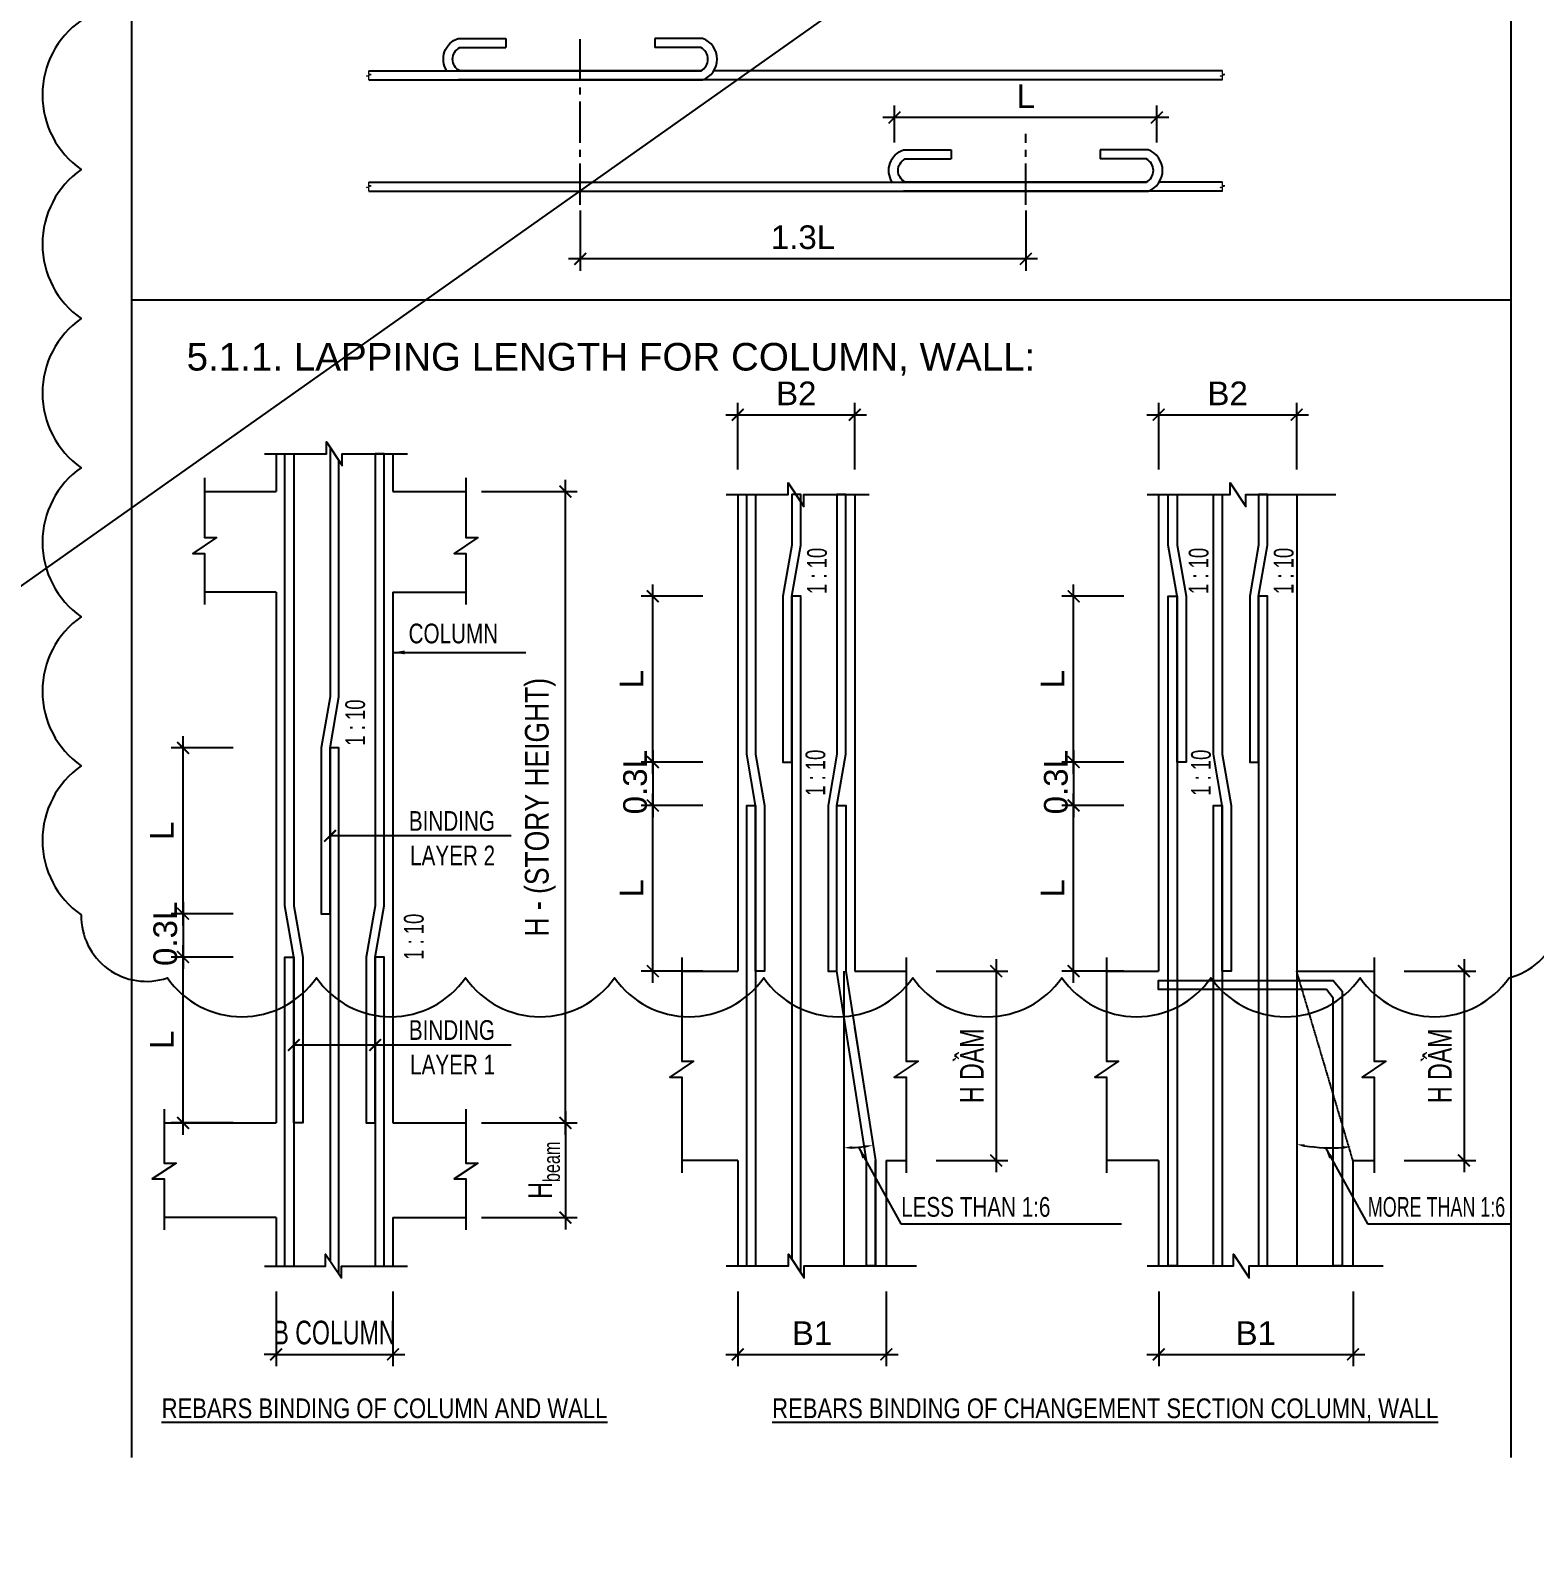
# Model space of a CAD drawing. Header units: millimetres. Extents: x -241424 to 696054, y -125618 to 93710.
# Drawn here: x 30530 to 49589, y -70002 to -50551 of the extents above; entities that cross this region are included whole.
import ezdxf
from ezdxf.enums import TextEntityAlignment as Align

# ---------------------------------------------------------------- set-up
doc = ezdxf.new("R2010")
doc.units = ezdxf.units.MM
doc.header["$LTSCALE"] = 7
doc.header["$PDMODE"] = 3
doc.linetypes.add('CENTER2', pattern=[1.125, 0.75, -0.125, 0.125, -0.125])
doc.linetypes.add('HIDDEN', pattern=[0.375, 0.25, -0.125])
doc.layers.get('0').update_dxf_attribs({"linetype": 'CONTINUOUS'})
doc.layers.get('Defpoints').update_dxf_attribs({"color": 6, "linetype": 'CONTINUOUS'})
for name, color, linetype in [('CDC_01_AXIS', 160, 'CENTER2'), ('CDC_02_DIM', 1, 'CONTINUOUS'), ('CDC_03_BORDER', 3, 'CONTINUOUS'), ('CDC_05_STEEL', 4, 'CONTINUOUS'), ('CDC_06_TEXT', 2, 'CONTINUOUS'), ('CDC_11_NOTE', 8, 'CONTINUOUS')]:
    doc.layers.add(name, color=color, linetype=linetype)
doc.layers.add('KCS_Plotter', color=11, linetype='CONTINUOUS', plot=False)
doc.styles.add('ARIAL', font='arial.ttf')
doc.styles.add('AVANTH', font='')
doc.styles.add('VNAVANTH', font='', dxfattribs={"width": 0.95})
doc.styles.get('AVANTH').set_extended_font_data('.VnAvantH')
doc.styles.get('VNAVANTH').set_extended_font_data('.VnAvantH')
doc.dimstyles.new('1-25-H', dxfattribs={"dimtxt": 250, "dimasz": 100, "dimexe": 150, "dimexo": 0, "dimgap": 50, "dimtad": 1, "dimdec": 0, "dimlfac": 0.25, "dimzin": 0, "dimdsep": 46, "dimtxsty": 'AVANTH', "dimcen": 0, "dimdle": 150, "dimclrd": 9, "dimclre": 9, "dimclrt": 4, "dimadec": 0, "dimazin": 0, "dimtfac": 1, "dimtdec": 0, "dimtix": 1, "dimtmove": 2, "dimatfit": 3, "dimfxl": 1, "dimtvp": 1, "dimtolj": 1, "dimtzin": 0, "dimlwd": -1, "dimlwe": -1, "dimarcsym": 0})
doc.dimstyles.new('DIM1-25', dxfattribs={"dimscale": 1.2, "dimtxt": 250, "dimasz": 125, "dimexe": 125, "dimexo": 0.06, "dimgap": 100, "dimtad": 1, "dimdec": 0, "dimzin": 0, "dimdsep": 46, "dimtxsty": 'ARIAL', "dimblk": 'ARCHTICK', "dimcen": 100, "dimdle": 125, "dimclrd": 256, "dimclre": 1, "dimclrt": 2, "dimadec": 0, "dimazin": 0, "dimtfac": 1, "dimtdec": 0, "dimtix": 1, "dimtmove": 2, "dimatfit": 0, "dimfxl": 1, "dimtolj": 1, "dimtzin": 0, "dimarcsym": 0})

# ---------------------------------------------------------------- blocks, each defined once
blk = doc.blocks.new('_ArchTick')
at = {"color": 0, "linetype": 'ByBlock', "const_width": 0.15}
blk.add_lwpolyline([(-0.5, -0.5), (0.5, 0.5)], dxfattribs=at)
blk = doc.blocks.new('*D542')
at = {"layer": 'CDC_02_DIM', "color": 1, "lineweight": -2, "transparency": 16777216}
for p, q in [((44828, -66531), (44828, -67479)), ((47291, -66531), (47291, -67479))]:
    blk.add_line(p, q, dxfattribs=at)
at = {"layer": 'CDC_02_DIM', "lineweight": -2, "transparency": 16777216}
blk.add_line((44678, -67329), (47441, -67329), dxfattribs=at)
at = {"layer": 'Defpoints', "color": 0, "transparency": 16777216}
for p in [(44828, -66531), (47291, -66531), (47291, -67329)]:
    blk.add_point(p, dxfattribs=at)
at = {"layer": 'CDC_02_DIM', "lineweight": -2, "transparency": 16777216, "xscale": 150, "yscale": 150, "zscale": 150, "rotation": 180}
blk.add_blockref('_ArchTick', (44828, -67329), dxfattribs=at)
at = {"layer": 'CDC_02_DIM', "lineweight": -2, "transparency": 16777216, "xscale": 150, "yscale": 150, "zscale": 150}
blk.add_blockref('_ArchTick', (47291, -67329), dxfattribs=at)
at = {"layer": 'CDC_02_DIM', "color": 2, "transparency": 16777216, "insert": (46059, -67059), "char_height": 300, "attachment_point": 5, "style": 'ARIAL'}
blk.add_mtext('\\A1;B1', dxfattribs=at)
blk = doc.blocks.new('*D543')
at = {"layer": 'CDC_02_DIM', "lineweight": -2, "transparency": 16777216}
blk.add_line((48698, -62321), (48698, -65021), dxfattribs=at)
at = {"layer": 'CDC_02_DIM', "color": 1, "lineweight": -2, "transparency": 16777216}
for p, q in [((47939, -62471), (48848, -62471)), ((47939, -64871), (48848, -64871))]:
    blk.add_line(p, q, dxfattribs=at)
at = {"layer": 'Defpoints', "color": 0, "transparency": 16777216}
for p in [(47939, -62471), (47939, -64871), (48698, -64871)]:
    blk.add_point(p, dxfattribs=at)
at = {"layer": 'CDC_02_DIM', "lineweight": -2, "transparency": 16777216, "xscale": 150, "yscale": 150, "zscale": 150}
for p, rotation in [((48698, -62471), 90), ((48698, -64871), 270)]:
    blk.add_blockref('_ArchTick', p, dxfattribs=dict(at, rotation=rotation))
at = {"layer": 'CDC_02_DIM', "color": 2, "transparency": 16777216, "insert": (48391, -63671), "char_height": 300, "attachment_point": 5, "rotation": 90, "style": 'ARIAL'}
blk.add_mtext('\\A1;{\\W0.7;H DẦM}', dxfattribs=at)
blk = doc.blocks.new('*D544')
at = {"layer": 'CDC_02_DIM', "color": 9, "transparency": 16777216}
blk.add_arc((47014, -62592), 2119, 260.842, 274.2205, dxfattribs=at)
for points in [[(46673, -64701), (46680, -64668), (46578, -64666)], [(47168, -64689), (47171, -64722), (47269, -64696)]]:
    blk.add_solid(points, dxfattribs=at)
at = {"layer": 'Defpoints', "color": 0, "transparency": 16777216}
for p in [(47014, -62592), (47014, -62592), (46807, -64701), (46523, -64930), (47291, -64871)]:
    blk.add_point(p, dxfattribs=at)
at = {"layer": 'CDC_02_DIM', "color": 4, "transparency": 16777216, "insert": (46925, -64654), "char_height": 250, "attachment_point": 5, "rotation": 357.5313, "style": 'AVANTH'}
blk.add_mtext('\\A1;{\\H0.04x;.}', dxfattribs=at)
blk = doc.blocks.new('*D545')
at = {"layer": 'CDC_02_DIM', "lineweight": -2, "transparency": 16777216}
blk.add_line((44678, -55418), (46727, -55418), dxfattribs=at)
at = {"layer": 'CDC_02_DIM', "color": 1, "lineweight": -2, "transparency": 16777216}
for p, q in [((44828, -56113), (44828, -55268)), ((46577, -56113), (46577, -55268))]:
    blk.add_line(p, q, dxfattribs=at)
at = {"layer": 'Defpoints', "color": 0, "transparency": 16777216}
for p in [(46577, -55418), (44828, -56113), (46577, -56113)]:
    blk.add_point(p, dxfattribs=at)
at = {"layer": 'CDC_02_DIM', "lineweight": -2, "transparency": 16777216, "xscale": 150, "yscale": 150, "zscale": 150, "rotation": 180}
blk.add_blockref('_ArchTick', (44828, -55418), dxfattribs=at)
at = {"layer": 'CDC_02_DIM', "lineweight": -2, "transparency": 16777216, "xscale": 150, "yscale": 150, "zscale": 150}
blk.add_blockref('_ArchTick', (46577, -55418), dxfattribs=at)
at = {"layer": 'CDC_02_DIM', "color": 2, "transparency": 16777216, "insert": (45702, -55148), "char_height": 300, "attachment_point": 5, "style": 'ARIAL'}
blk.add_mtext('\\A1;B2', dxfattribs=at)
blk = doc.blocks.new('*D518')
at = {"layer": 'CDC_02_DIM', "lineweight": -2, "transparency": 16777216}
blk.add_line((43750, -59671), (43750, -60521), dxfattribs=at)
at = {"layer": 'CDC_02_DIM', "color": 1, "lineweight": -2, "transparency": 16777216}
for p, q in [((44384, -59821), (43600, -59821)), ((44384, -60371), (43600, -60371))]:
    blk.add_line(p, q, dxfattribs=at)
at = {"layer": 'Defpoints', "color": 0, "transparency": 16777216}
for p in [(44384, -59821), (43750, -60371), (44384, -60371)]:
    blk.add_point(p, dxfattribs=at)
at = {"layer": 'CDC_02_DIM', "lineweight": -2, "transparency": 16777216, "xscale": 150, "yscale": 150, "zscale": 150}
for p, rotation in [((43750, -59821), 90), ((43750, -60371), 270)]:
    blk.add_blockref('_ArchTick', p, dxfattribs=dict(at, rotation=rotation))
at = {"layer": 'CDC_02_DIM', "color": 2, "transparency": 16777216, "insert": (43526, -60076), "char_height": 300, "attachment_point": 5, "rotation": 90, "style": 'ARIAL'}
blk.add_mtext('\\A1;0.3L', dxfattribs=at)
blk = doc.blocks.new('*D519')
at = {"layer": 'CDC_02_DIM', "color": 1, "lineweight": -2, "transparency": 16777216}
for p, q in [((33640, -66531), (33640, -67479)), ((35121, -66531), (35121, -67479))]:
    blk.add_line(p, q, dxfattribs=at)
at = {"layer": 'CDC_02_DIM', "lineweight": -2, "transparency": 16777216}
for p, q in [((33640, -67329), (33490, -67329)), ((33640, -67329), (35121, -67329)), ((35121, -67329), (35271, -67329))]:
    blk.add_line(p, q, dxfattribs=at)
at = {"layer": 'Defpoints', "color": 0, "transparency": 16777216}
for p in [(33640, -66531), (35121, -66531), (35121, -67329)]:
    blk.add_point(p, dxfattribs=at)
at = {"layer": 'CDC_02_DIM', "lineweight": -2, "transparency": 16777216, "xscale": 150, "yscale": 150, "zscale": 150}
blk.add_blockref('_ArchTick', (33640, -67329), dxfattribs=at)
at = {"layer": 'CDC_02_DIM', "lineweight": -2, "transparency": 16777216, "xscale": 150, "yscale": 150, "zscale": 150, "rotation": 180}
blk.add_blockref('_ArchTick', (35121, -67329), dxfattribs=at)
at = {"layer": 'CDC_02_DIM', "color": 2, "transparency": 16777216, "insert": (34380, -67054), "char_height": 300, "attachment_point": 5, "style": 'ARIAL'}
blk.add_mtext('\\A1;{\\W0.7;B COLUMN}', dxfattribs=at)
blk = doc.blocks.new('*D520')
at = {"layer": 'CDC_02_DIM', "lineweight": -2, "transparency": 16777216}
blk.add_line((37307, -64244), (37307, -65744), dxfattribs=at)
at = {"layer": 'CDC_02_DIM', "color": 1, "lineweight": -2, "transparency": 16777216}
for p, q in [((36243, -64394), (37457, -64394)), ((36243, -65594), (37457, -65594))]:
    blk.add_line(p, q, dxfattribs=at)
at = {"layer": 'Defpoints', "color": 0, "transparency": 16777216}
for p in [(36243, -64394), (36243, -65594), (37307, -65594)]:
    blk.add_point(p, dxfattribs=at)
at = {"layer": 'CDC_02_DIM', "lineweight": -2, "transparency": 16777216, "xscale": 150, "yscale": 150, "zscale": 150}
for p, rotation in [((37307, -64394), 90), ((37307, -65594), 270)]:
    blk.add_blockref('_ArchTick', p, dxfattribs=dict(at, rotation=rotation))
at = {"layer": 'CDC_02_DIM', "color": 2, "transparency": 16777216, "insert": (37037, -64994), "char_height": 300, "attachment_point": 5, "rotation": 90, "style": 'ARIAL'}
blk.add_mtext('\\A1;{\\W0.7;H\\H0.7x;\\S^ beam;}', dxfattribs=at)
blk = doc.blocks.new('*D521')
at = {"layer": 'CDC_02_DIM', "color": 1, "lineweight": -2, "transparency": 16777216}
for p, q in [((36243, -56392), (37457, -56392)), ((36243, -64394), (37457, -64394))]:
    blk.add_line(p, q, dxfattribs=at)
at = {"layer": 'CDC_02_DIM', "lineweight": -2, "transparency": 16777216}
blk.add_line((37307, -64544), (37307, -56242), dxfattribs=at)
at = {"layer": 'Defpoints', "color": 0, "transparency": 16777216}
for p in [(36243, -56392), (37307, -56392), (36243, -64394)]:
    blk.add_point(p, dxfattribs=at)
at = {"layer": 'CDC_02_DIM', "lineweight": -2, "transparency": 16777216, "xscale": 150, "yscale": 150, "zscale": 150}
for p, rotation in [((37307, -56392), 90), ((37307, -64394), 270)]:
    blk.add_blockref('_ArchTick', p, dxfattribs=dict(at, rotation=rotation))
at = {"layer": 'CDC_02_DIM', "color": 2, "transparency": 16777216, "insert": (36990, -60393), "char_height": 300, "attachment_point": 5, "rotation": 90, "style": 'ARIAL'}
blk.add_mtext('\\A1;{\\W0.8;H - (STORY HEIGHT)}', dxfattribs=at)
blk = doc.blocks.new('*D522')
at = {"layer": 'CDC_02_DIM', "color": 1, "lineweight": -2, "transparency": 16777216}
for p, q in [((39493, -66531), (39493, -67479)), ((41375, -66531), (41375, -67479))]:
    blk.add_line(p, q, dxfattribs=at)
at = {"layer": 'CDC_02_DIM', "lineweight": -2, "transparency": 16777216}
blk.add_line((39343, -67329), (41525, -67329), dxfattribs=at)
at = {"layer": 'Defpoints', "color": 0, "transparency": 16777216}
for p in [(39493, -66531), (41375, -66531), (41375, -67329)]:
    blk.add_point(p, dxfattribs=at)
at = {"layer": 'CDC_02_DIM', "lineweight": -2, "transparency": 16777216, "xscale": 150, "yscale": 150, "zscale": 150, "rotation": 180}
blk.add_blockref('_ArchTick', (39493, -67329), dxfattribs=at)
at = {"layer": 'CDC_02_DIM', "lineweight": -2, "transparency": 16777216, "xscale": 150, "yscale": 150, "zscale": 150}
blk.add_blockref('_ArchTick', (41375, -67329), dxfattribs=at)
at = {"layer": 'CDC_02_DIM', "color": 2, "transparency": 16777216, "insert": (40434, -67059), "char_height": 300, "attachment_point": 5, "style": 'ARIAL'}
blk.add_mtext('\\A1;B1', dxfattribs=at)
blk = doc.blocks.new('*D523')
at = {"layer": 'CDC_02_DIM', "lineweight": -2, "transparency": 16777216}
blk.add_line((42767, -62321), (42767, -65021), dxfattribs=at)
at = {"layer": 'CDC_02_DIM', "color": 1, "lineweight": -2, "transparency": 16777216}
for p, q in [((42007, -62471), (42917, -62471)), ((42007, -64871), (42917, -64871))]:
    blk.add_line(p, q, dxfattribs=at)
at = {"layer": 'Defpoints', "color": 0, "transparency": 16777216}
for p in [(42007, -62471), (42007, -64871), (42767, -64871)]:
    blk.add_point(p, dxfattribs=at)
at = {"layer": 'CDC_02_DIM', "lineweight": -2, "transparency": 16777216, "xscale": 150, "yscale": 150, "zscale": 150}
for p, rotation in [((42767, -62471), 90), ((42767, -64871), 270)]:
    blk.add_blockref('_ArchTick', p, dxfattribs=dict(at, rotation=rotation))
at = {"layer": 'CDC_02_DIM', "color": 2, "transparency": 16777216, "insert": (42459, -63671), "char_height": 300, "attachment_point": 5, "rotation": 90, "style": 'ARIAL'}
blk.add_mtext('\\A1;{\\W0.7;H DẦM}', dxfattribs=at)
blk = doc.blocks.new('*D524')
at = {"layer": 'CDC_02_DIM', "color": 9, "transparency": 16777216}
blk.add_arc((40837, -62471), 2239, 272.5595, 276.9024, dxfattribs=at)
for points in [[(40937, -64725), (40936, -64691), (40837, -64710)], [(41103, -64677), (41108, -64710), (41205, -64680)]]:
    blk.add_solid(points, dxfattribs=at)
at = {"layer": 'Defpoints', "color": 0, "transparency": 16777216}
for p in [(40837, -62471), (40837, -62471), (40960, -64707), (40837, -64930), (41237, -64871)]:
    blk.add_point(p, dxfattribs=at)
at = {"layer": 'CDC_02_DIM', "color": 4, "transparency": 16777216, "insert": (41017, -64648), "char_height": 250, "attachment_point": 5, "rotation": 4.731, "style": 'AVANTH'}
blk.add_mtext('\\A1;{\\H0.04x;.}', dxfattribs=at)
blk = doc.blocks.new('*D525')
at = {"layer": 'CDC_02_DIM', "lineweight": -2, "transparency": 16777216}
blk.add_line((39343, -55418), (41125, -55418), dxfattribs=at)
at = {"layer": 'CDC_02_DIM', "color": 1, "lineweight": -2, "transparency": 16777216}
for p, q in [((39493, -56113), (39493, -55268)), ((40975, -56113), (40975, -55268))]:
    blk.add_line(p, q, dxfattribs=at)
at = {"layer": 'Defpoints', "color": 0, "transparency": 16777216}
for p in [(40975, -55418), (39493, -56113), (40975, -56113)]:
    blk.add_point(p, dxfattribs=at)
at = {"layer": 'CDC_02_DIM', "lineweight": -2, "transparency": 16777216, "xscale": 150, "yscale": 150, "zscale": 150, "rotation": 180}
blk.add_blockref('_ArchTick', (39493, -55418), dxfattribs=at)
at = {"layer": 'CDC_02_DIM', "lineweight": -2, "transparency": 16777216, "xscale": 150, "yscale": 150, "zscale": 150}
blk.add_blockref('_ArchTick', (40975, -55418), dxfattribs=at)
at = {"layer": 'CDC_02_DIM', "color": 2, "transparency": 16777216, "insert": (40234, -55148), "char_height": 300, "attachment_point": 5, "style": 'ARIAL'}
blk.add_mtext('\\A1;B2', dxfattribs=at)
blk = doc.blocks.new('*D526')
at = {"layer": 'CDC_02_DIM', "lineweight": -2, "transparency": 16777216}
blk.add_line((38416, -59671), (38416, -60521), dxfattribs=at)
at = {"layer": 'CDC_02_DIM', "color": 1, "lineweight": -2, "transparency": 16777216}
for p, q in [((39050, -59821), (38266, -59821)), ((39050, -60371), (38266, -60371))]:
    blk.add_line(p, q, dxfattribs=at)
at = {"layer": 'Defpoints', "color": 0, "transparency": 16777216}
for p in [(39050, -59821), (38416, -60371), (39050, -60371)]:
    blk.add_point(p, dxfattribs=at)
at = {"layer": 'CDC_02_DIM', "lineweight": -2, "transparency": 16777216, "xscale": 150, "yscale": 150, "zscale": 150}
for p, rotation in [((38416, -59821), 90), ((38416, -60371), 270)]:
    blk.add_blockref('_ArchTick', p, dxfattribs=dict(at, rotation=rotation))
at = {"layer": 'CDC_02_DIM', "color": 2, "transparency": 16777216, "insert": (38192, -60076), "char_height": 300, "attachment_point": 5, "rotation": 90, "style": 'ARIAL'}
blk.add_mtext('\\A1;0.3L', dxfattribs=at)
blk = doc.blocks.new('*D527')
at = {"layer": 'CDC_02_DIM', "lineweight": -2, "transparency": 16777216}
blk.add_line((32461, -64544), (32461, -62143), dxfattribs=at)
at = {"layer": 'CDC_02_DIM', "color": 1, "lineweight": -2, "transparency": 16777216}
for p, q in [((33095, -62293), (32311, -62293)), ((33095, -64394), (32311, -64394))]:
    blk.add_line(p, q, dxfattribs=at)
at = {"layer": 'Defpoints', "color": 0, "transparency": 16777216}
for p in [(32461, -62293), (33095, -62293), (33095, -64394)]:
    blk.add_point(p, dxfattribs=at)
at = {"layer": 'CDC_02_DIM', "lineweight": -2, "transparency": 16777216, "xscale": 150, "yscale": 150, "zscale": 150}
for p, rotation in [((32461, -62293), 90), ((32461, -64394), 270)]:
    blk.add_blockref('_ArchTick', p, dxfattribs=dict(at, rotation=rotation))
at = {"layer": 'CDC_02_DIM', "color": 2, "transparency": 16777216, "insert": (32191, -63343), "char_height": 300, "attachment_point": 5, "rotation": 90, "style": 'ARIAL'}
blk.add_mtext('\\A1;L', dxfattribs=at)
blk = doc.blocks.new('*D528')
at = {"layer": 'CDC_02_DIM', "lineweight": -2, "transparency": 16777216}
blk.add_line((32461, -61593), (32461, -62443), dxfattribs=at)
at = {"layer": 'CDC_02_DIM', "color": 1, "lineweight": -2, "transparency": 16777216}
for p, q in [((33095, -61743), (32311, -61743)), ((33095, -62293), (32311, -62293))]:
    blk.add_line(p, q, dxfattribs=at)
at = {"layer": 'Defpoints', "color": 0, "transparency": 16777216}
for p in [(33095, -61743), (32461, -62293), (33095, -62293)]:
    blk.add_point(p, dxfattribs=at)
at = {"layer": 'CDC_02_DIM', "lineweight": -2, "transparency": 16777216, "xscale": 150, "yscale": 150, "zscale": 150}
for p, rotation in [((32461, -61743), 90), ((32461, -62293), 270)]:
    blk.add_blockref('_ArchTick', p, dxfattribs=dict(at, rotation=rotation))
at = {"layer": 'CDC_02_DIM', "color": 2, "transparency": 16777216, "insert": (32237, -61998), "char_height": 300, "attachment_point": 5, "rotation": 90, "style": 'ARIAL'}
blk.add_mtext('\\A1;0.3L', dxfattribs=at)
blk = doc.blocks.new('*D529')
at = {"layer": 'CDC_02_DIM', "lineweight": -2, "transparency": 16777216}
blk.add_line((32461, -61893), (32461, -59492), dxfattribs=at)
at = {"layer": 'CDC_02_DIM', "color": 1, "lineweight": -2, "transparency": 16777216}
for p, q in [((33095, -59642), (32311, -59642)), ((33095, -61743), (32311, -61743))]:
    blk.add_line(p, q, dxfattribs=at)
at = {"layer": 'Defpoints', "color": 0, "transparency": 16777216}
for p in [(32461, -59642), (33095, -59642), (33095, -61743)]:
    blk.add_point(p, dxfattribs=at)
at = {"layer": 'CDC_02_DIM', "lineweight": -2, "transparency": 16777216, "xscale": 150, "yscale": 150, "zscale": 150}
for p, rotation in [((32461, -59642), 90), ((32461, -61743), 270)]:
    blk.add_blockref('_ArchTick', p, dxfattribs=dict(at, rotation=rotation))
at = {"layer": 'CDC_02_DIM', "color": 2, "transparency": 16777216, "insert": (32191, -60693), "char_height": 300, "attachment_point": 5, "rotation": 90, "style": 'ARIAL'}
blk.add_mtext('\\A1;L', dxfattribs=at)
blk = doc.blocks.new('*D474')
at = {"layer": 'CDC_02_DIM', "lineweight": -2, "transparency": 16777216}
blk.add_line((38416, -62621), (38416, -60221), dxfattribs=at)
at = {"layer": 'CDC_02_DIM', "color": 1, "lineweight": -2, "transparency": 16777216}
for p, q in [((39050, -60371), (38266, -60371)), ((39050, -62471), (38266, -62471))]:
    blk.add_line(p, q, dxfattribs=at)
at = {"layer": 'Defpoints', "color": 0, "transparency": 16777216}
for p in [(38416, -60371), (39050, -60371), (39050, -62471)]:
    blk.add_point(p, dxfattribs=at)
at = {"layer": 'CDC_02_DIM', "lineweight": -2, "transparency": 16777216, "xscale": 150, "yscale": 150, "zscale": 150}
for p, rotation in [((38416, -60371), 90), ((38416, -62471), 270)]:
    blk.add_blockref('_ArchTick', p, dxfattribs=dict(at, rotation=rotation))
at = {"layer": 'CDC_02_DIM', "color": 2, "transparency": 16777216, "insert": (38146, -61421), "char_height": 300, "attachment_point": 5, "rotation": 90, "style": 'ARIAL'}
blk.add_mtext('\\A1;L', dxfattribs=at)
blk = doc.blocks.new('*D475')
at = {"layer": 'CDC_02_DIM', "lineweight": -2, "transparency": 16777216}
blk.add_line((38416, -59971), (38416, -57570), dxfattribs=at)
at = {"layer": 'CDC_02_DIM', "color": 1, "lineweight": -2, "transparency": 16777216}
for p, q in [((39050, -57720), (38266, -57720)), ((39050, -59821), (38266, -59821))]:
    blk.add_line(p, q, dxfattribs=at)
at = {"layer": 'Defpoints', "color": 0, "transparency": 16777216}
for p in [(38416, -57720), (39050, -57720), (39050, -59821)]:
    blk.add_point(p, dxfattribs=at)
at = {"layer": 'CDC_02_DIM', "lineweight": -2, "transparency": 16777216, "xscale": 150, "yscale": 150, "zscale": 150}
for p, rotation in [((38416, -57720), 90), ((38416, -59821), 270)]:
    blk.add_blockref('_ArchTick', p, dxfattribs=dict(at, rotation=rotation))
at = {"layer": 'CDC_02_DIM', "color": 2, "transparency": 16777216, "insert": (38146, -58770), "char_height": 300, "attachment_point": 5, "rotation": 90, "style": 'ARIAL'}
blk.add_mtext('\\A1;L', dxfattribs=at)
blk = doc.blocks.new('*D476')
at = {"layer": 'CDC_02_DIM', "lineweight": -2, "transparency": 16777216}
blk.add_line((43750, -62621), (43750, -60221), dxfattribs=at)
at = {"layer": 'CDC_02_DIM', "color": 1, "lineweight": -2, "transparency": 16777216}
for p, q in [((44384, -60371), (43600, -60371)), ((44384, -62471), (43600, -62471))]:
    blk.add_line(p, q, dxfattribs=at)
at = {"layer": 'Defpoints', "color": 0, "transparency": 16777216}
for p in [(43750, -60371), (44384, -60371), (44384, -62471)]:
    blk.add_point(p, dxfattribs=at)
at = {"layer": 'CDC_02_DIM', "lineweight": -2, "transparency": 16777216, "xscale": 150, "yscale": 150, "zscale": 150}
for p, rotation in [((43750, -60371), 90), ((43750, -62471), 270)]:
    blk.add_blockref('_ArchTick', p, dxfattribs=dict(at, rotation=rotation))
at = {"layer": 'CDC_02_DIM', "color": 2, "transparency": 16777216, "insert": (43480, -61421), "char_height": 300, "attachment_point": 5, "rotation": 90, "style": 'ARIAL'}
blk.add_mtext('\\A1;L', dxfattribs=at)
blk = doc.blocks.new('*D477')
at = {"layer": 'CDC_02_DIM', "lineweight": -2, "transparency": 16777216}
blk.add_line((43750, -59971), (43750, -57570), dxfattribs=at)
at = {"layer": 'CDC_02_DIM', "color": 1, "lineweight": -2, "transparency": 16777216}
for p, q in [((44384, -57720), (43600, -57720)), ((44384, -59821), (43600, -59821))]:
    blk.add_line(p, q, dxfattribs=at)
at = {"layer": 'Defpoints', "color": 0, "transparency": 16777216}
for p in [(43750, -57720), (44384, -57720), (44384, -59821)]:
    blk.add_point(p, dxfattribs=at)
at = {"layer": 'CDC_02_DIM', "lineweight": -2, "transparency": 16777216, "xscale": 150, "yscale": 150, "zscale": 150}
for p, rotation in [((43750, -57720), 90), ((43750, -59821), 270)]:
    blk.add_blockref('_ArchTick', p, dxfattribs=dict(at, rotation=rotation))
at = {"layer": 'CDC_02_DIM', "color": 2, "transparency": 16777216, "insert": (43480, -58770), "char_height": 300, "attachment_point": 5, "rotation": 90, "style": 'ARIAL'}
blk.add_mtext('\\A1;L', dxfattribs=at)
blk = doc.blocks.new('*D717')
at = {"layer": 'CDC_02_DIM', "color": 1, "lineweight": -2, "transparency": 16777216}
for p, q in [((41480, -51967), (41480, -51500)), ((44805, -51967), (44805, -51500))]:
    blk.add_line(p, q, dxfattribs=at)
at = {"layer": 'CDC_02_DIM', "lineweight": -2, "transparency": 16777216}
blk.add_line((44955, -51650), (41330, -51650), dxfattribs=at)
at = {"layer": 'Defpoints', "color": 0, "transparency": 16777216}
for p in [(41480, -51650), (41480, -51967), (44805, -51967)]:
    blk.add_point(p, dxfattribs=at)
at = {"layer": 'CDC_02_DIM', "lineweight": -2, "transparency": 16777216, "xscale": 150, "yscale": 150, "zscale": 150, "rotation": 180}
blk.add_blockref('_ArchTick', (41480, -51650), dxfattribs=at)
at = {"layer": 'CDC_02_DIM', "lineweight": -2, "transparency": 16777216, "xscale": 150, "yscale": 150, "zscale": 150}
blk.add_blockref('_ArchTick', (44805, -51650), dxfattribs=at)
at = {"layer": 'CDC_02_DIM', "color": 2, "transparency": 16777216, "insert": (43143, -51380), "char_height": 300, "attachment_point": 5, "style": 'ARIAL'}
blk.add_mtext('\\A1;L', dxfattribs=at)
blk = doc.blocks.new('*D718')
at = {"layer": 'CDC_02_DIM', "color": 1, "lineweight": -2, "transparency": 16777216}
for p, q in [((37496, -52828), (37496, -53593)), ((43143, -52828), (43143, -53593))]:
    blk.add_line(p, q, dxfattribs=at)
at = {"layer": 'CDC_02_DIM', "lineweight": -2, "transparency": 16777216}
blk.add_line((43293, -53443), (37346, -53443), dxfattribs=at)
at = {"layer": 'Defpoints', "color": 0, "transparency": 16777216}
for p in [(37496, -52828), (43143, -52828), (37496, -53443)]:
    blk.add_point(p, dxfattribs=at)
at = {"layer": 'CDC_02_DIM', "lineweight": -2, "transparency": 16777216, "xscale": 150, "yscale": 150, "zscale": 150, "rotation": 180}
blk.add_blockref('_ArchTick', (37496, -53443), dxfattribs=at)
at = {"layer": 'CDC_02_DIM', "lineweight": -2, "transparency": 16777216, "xscale": 150, "yscale": 150, "zscale": 150}
blk.add_blockref('_ArchTick', (43143, -53443), dxfattribs=at)
at = {"layer": 'CDC_02_DIM', "color": 2, "transparency": 16777216, "insert": (40319, -53170), "char_height": 300, "attachment_point": 5, "style": 'ARIAL'}
blk.add_mtext('\\A1;1.3L', dxfattribs=at)

msp = doc.modelspace()

# ---------------------------------------------------------------- linework, layer by layer
at = {"layer": 'CDC_01_AXIS', "color": 5, "ltscale": 100}
for p, q in [((37496.2, -52759.9), (37496.2, -50632.7)), ((43142.5, -52759.9), (43142.5, -51856.2))]:
    msp.add_line(p, q, dxfattribs=at)
at = {"layer": 'CDC_01_AXIS'}
for p, q in [((40836.6, -62471.3), (40836.6, -66208.6)), ((46577.2, -62471.3), (46577.2, -66208.6)), ((47290.7, -64871.4), (46577.2, -62471.3))]:
    msp.add_line(p, q, dxfattribs=at)
at = {"layer": 'CDC_02_DIM', "color": 8, "linetype": 'Continuous', "lineweight": 0, "flags": 128}
for points in [[(34816.4, -51174.4), (34816.4, -51127.7), (34787.3, -51127.7), (34845.6, -51104.4), (34816.4, -51104.4), (34816.4, -51057.7)], [(45637.9, -51174.4), (45637.9, -51127.7), (45608.8, -51127.7), (45667.1, -51104.4), (45637.9, -51104.4), (45637.9, -51057.7)], [(34816.4, -52585.5), (34816.4, -52538.9), (34787.3, -52538.9), (34845.6, -52515.5), (34816.4, -52515.5), (34816.4, -52468.9)], [(45637.9, -52585.5), (45637.9, -52538.9), (45608.8, -52538.9), (45667.1, -52515.5), (45637.9, -52515.5), (45637.9, -52468.9)]]:
    msp.add_lwpolyline(points, dxfattribs=at)
at = {"layer": 'CDC_02_DIM'}
for points in [[(33493.2, -55912.5), (34277.6, -55912.5), (34277.6, -55762.5), (34477.7, -56062.6), (34477.7, -55912.5), (35304.1, -55912.5)], [(32734.4, -56219.3), (32734.4, -56976.5), (32884.5, -56976.5), (32584.3, -57176.6), (32734.4, -57176.6), (32734.4, -57824.4)], [(36046.3, -56219.3), (36046.3, -56976.5), (36196.4, -56976.5), (35896.3, -57176.6), (36046.3, -57176.6), (36046.3, -57824.4)], [(39346.9, -56431.6), (40131.6, -56431.6), (40131.6, -56281.5), (40331.7, -56581.6), (40331.7, -56431.6), (41157.9, -56431.6)], [(44681.1, -56431.6), (45734.1, -56431.6), (45734.1, -56281.5), (45934.2, -56581.6), (45934.2, -56431.6), (47074, -56431.6)], [(38781.5, -62298.5), (38781.5, -63613.1), (38931.6, -63613.1), (38631.4, -63813.2), (38781.5, -63813.2), (38781.5, -65029.5)], [(41627, -62298.5), (41627, -63613.1), (41777, -63613.1), (41476.9, -63813.2), (41627, -63813.2), (41627, -65029.5)], [(44167.3, -62298.5), (44167.3, -63613.1), (44317.4, -63613.1), (44017.2, -63813.2), (44167.3, -63813.2), (44167.3, -65029.5)], [(47558.6, -62298.5), (47558.6, -63613.1), (47708.6, -63613.1), (47408.5, -63813.2), (47558.6, -63813.2), (47558.6, -65029.5)], [(32221.5, -64220.7), (32221.5, -64903.9), (32371.6, -64903.9), (32071.4, -65104), (32221.5, -65104), (32221.5, -65751.8)], [(36046.3, -64220.7), (36046.3, -64903.9), (36196.4, -64903.9), (35896.3, -65104), (36046.3, -65104), (36046.3, -65751.8)], [(33493.2, -66209.7), (34267.3, -66209.7), (34267.3, -66059.6), (34467.4, -66359.8), (34467.4, -66209.7), (35304.1, -66209.7)], [(39346.9, -66208.6), (40134, -66208.6), (40134, -66058.5), (40334.1, -66358.7), (40334.1, -66208.6), (41757.9, -66208.6)], [(44681.1, -66208.6), (45774.2, -66208.6), (45774.2, -66058.5), (45974.3, -66358.7), (45974.3, -66208.6), (47674, -66208.6)]]:
    msp.add_lwpolyline(points, dxfattribs=at)
at = {"layer": 'CDC_03_BORDER'}
for p, q in [((31811.7, -68637.3), (31811.7, -14884.7)), ((49297.3, -68637.3), (49297.3, -14884.7)), ((33639.7, -55912.5), (33639.7, -56392.2)), ((35120.8, -55912.5), (35120.8, -56392.2)), ((32734.4, -56392.2), (33639.7, -56392.2)), ((35120.8, -56392.2), (36046.3, -56392.2)), ((39493.5, -56431.6), (39493.5, -62471.3)), ((40974.6, -56431.6), (40974.6, -62471.3)), ((44827.6, -56431.6), (44827.6, -62471.3)), ((46577.2, -56431.6), (46577.2, -62471.3)), ((33639.7, -57666.3), (32734.4, -57666.3)), ((33639.7, -57666.3), (33639.7, -64393.6)), ((35120.8, -57666.3), (35120.8, -64393.6)), ((35120.8, -57666.3), (36046.3, -57666.3)), ((38781.5, -62471.3), (39493.5, -62471.3)), ((40974.6, -62471.3), (41627, -62471.3)), ((44167.3, -62471.3), (44827.6, -62471.3)), ((46577.2, -62471.3), (47558.6, -62471.3)), ((32221.5, -64393.6), (33639.7, -64393.6)), ((35120.8, -64393.6), (36046.3, -64393.6)), ((39493.5, -64871.4), (38781.5, -64871.4)), ((39493.5, -64871.4), (39493.5, -66208.6)), ((41374.6, -64871.4), (41627, -64871.4)), ((41374.6, -64871.4), (41374.6, -66208.6)), ((44827.6, -64871.4), (44167.3, -64871.4)), ((44827.6, -64871.4), (44827.6, -66208.6)), ((47290.7, -64871.4), (47558.6, -64871.4)), ((47290.7, -64871.4), (47290.7, -66208.6)), ((33639.7, -65593.7), (32221.5, -65593.7)), ((33639.7, -65593.7), (33639.7, -66209.7)), ((35120.8, -65593.7), (36046.3, -65593.7)), ((35120.8, -65593.7), (35120.8, -66209.7))]:
    msp.add_line(p, q, dxfattribs=at)
at = {"layer": 'CDC_05_STEEL', "color": 7}
for p, q in [((36552.3, -50648.9), (36552.3, -50765.5)), ((38440.3, -50648.9), (38440.3, -50765.5)), ((42198.6, -52060), (42198.6, -52176.7)), ((44086.6, -52060), (44086.6, -52176.7))]:
    msp.add_line(p, q, dxfattribs=at)
at = {"layer": 'CDC_05_STEEL'}
for p, q in [((40973.8, -63187.2), (41105.8, -64033)), ((41236.6, -66208.6), (41236.6, -64871.4))]:
    msp.add_line(p, q, dxfattribs=at)
at = {"layer": 'CDC_05_STEEL', "color": 7}
for points in [[(34816.4, -51174.4), (39046.5, -51174.4, 0.7037198), (39046.5, -50648.9), (38440.3, -50648.9)], [(35802.4, -51057.7, -0.4760514), (35946.1, -50648.9), (36552.3, -50648.9)], [(39023.4, -51057.7), (35969.2, -51057.7, -0.6254155), (35969.2, -50765.5), (36552.3, -50765.5)], [(35969.2, -51057.7), (39023.4, -51057.7, 0.6254155), (39023.4, -50765.5), (38440.3, -50765.5)], [(34816.4, -52585.5), (44692.8, -52585.5, 0.7037198), (44692.8, -52060), (44086.6, -52060)], [(41448.7, -52468.9, -0.4760514), (41592.4, -52060), (42198.6, -52060)], [(44669.7, -52468.9), (41615.5, -52468.9, -0.6254155), (41615.5, -52176.7), (42198.6, -52176.7)], [(41615.5, -52468.9), (44669.7, -52468.9, 0.6254155), (44669.7, -52176.7), (44086.6, -52176.7)]]:
    msp.add_lwpolyline(points, format="xyb", dxfattribs=at)
for points in [[(34816.4, -51057.7), (35969.2, -51057.7)], [(45637.9, -51057.7), (39190.1, -51057.7)], [(45637.9, -51174.4), (35946.1, -51174.4)], [(34816.4, -52468.9), (41615.5, -52468.9)], [(45637.9, -52468.9), (44836.4, -52468.9)], [(45637.9, -52585.5), (41592.4, -52585.5)]]:
    msp.add_lwpolyline(points, dxfattribs=at)
at = {"layer": 'CDC_05_STEEL'}
for points in [[(33752.2, -61643.1), (33752.2, -55912.5), (33864.6, -55912.5), (33864.6, -61643.1), (33977.1, -62292.8), (33977.1, -64393.6), (33864.6, -64393.6), (33864.6, -62292.8)], [(35008.4, -61643.1), (35008.4, -55912.5), (34896, -55912.5), (34896, -61643.1), (34783.5, -62292.8), (34783.5, -64393.6), (34896, -64393.6), (34896, -62292.8)], [(40290.3, -57070.4), (40290.2, -56431.6), (40177.8, -56431.6), (40177.9, -57070.4), (40065.4, -57720), (40065.4, -59820.9), (40177.9, -59820.9), (40177.9, -57720)], [(40862.1, -59720.9), (40862.1, -56431.6), (40749.7, -56431.6), (40749.7, -59720.9), (40637.2, -60370.5), (40637.2, -62471.3), (40749.7, -62471.3), (40749.7, -60370.5)], [(44950, -57070.4), (44950.1, -56431.6), (45062.6, -56431.6), (45062.5, -57070.4), (45174.9, -57720), (45174.9, -59820.9), (45062.5, -59820.9), (45062.5, -57720)], [(46206.4, -57070.4), (46206.3, -56431.6), (46093.9, -56431.6), (46094, -57070.4), (45981.5, -57720), (45981.5, -59820.9), (46094, -59820.9), (46094, -57720)], [(45062.6, -66208.6), (44950.1, -66208.6), (44950, -57720), (45062.5, -57720)], [(46093.9, -66208.6), (46206.3, -66208.6), (46206.4, -57720), (46094, -57720)], [(40749.7, -62471.3), (40749.7, -60370.5), (40862.1, -60370.5), (40862.1, -62471.3), (41236.6, -64871.4), (41236.6, -66208.6), (41124.1, -66208.6), (41124.1, -64871.4)], [(34896, -66209.7), (35008.4, -66209.7), (35008.4, -62292.8), (34896, -62292.8)], [(46953, -62701.8), (44827.6, -62701.8), (44827.6, -62591.8), (47039.4, -62591.8), (47152.7, -62723.4), (47152.7, -66208.6), (47040.2, -66208.6), (47039.4, -62811.8)]]:
    msp.add_lwpolyline(points, close=True, dxfattribs=at)
for points in [[(34324.1, -55832.2), (34324.1, -58992.6), (34211.7, -59642.3), (34211.7, -61743.1), (34324.1, -61743.1), (34324.1, -59642.3), (34436.6, -58992.6), (34436.5, -56000.9)], [(39718.4, -56431.6), (39718.4, -59720.9), (39830.8, -60370.5), (39830.8, -62471.3), (39718.4, -62471.3), (39718.4, -60370.5), (39605.9, -59720.9), (39605.9, -56431.6)], [(45634.4, -56431.6), (45634.4, -59720.9), (45746.9, -60370.5), (45746.9, -62471.3), (45634.4, -62471.3), (45634.4, -60370.5), (45522, -59720.9), (45522, -56431.6)], [(40290.2, -66292.9), (40290.3, -57720), (40177.9, -57720), (40177.8, -66124.2)], [(34436.5, -66313.4), (34436.6, -59642.3), (34324.1, -59642.3), (34324.1, -66144.7)], [(39605.9, -66208.6), (39605.9, -60370.5), (39718.4, -60370.5), (39718.4, -66208.6)], [(45522, -66189.6), (45522, -60370.5), (45634.4, -60370.5), (45634.4, -66208.6)], [(33752.2, -66209.7), (33752.2, -62292.8), (33864.6, -62292.8), (33864.6, -66209.7)]]:
    msp.add_lwpolyline(points, dxfattribs=at)
at = {"layer": 'CDC_11_NOTE'}
for p, q in [((36620.3, -60757.1), (34324.1, -60757.1)), ((36620.3, -63407.6), (33864.6, -63407.6))]:
    msp.add_line(p, q, dxfattribs=at)
at = {"layer": 'CDC_11_NOTE', "const_width": 25}
for points in [[(34249.2, -60831.3), (34399.1, -60682.9)], [(33789.7, -63481.8), (33939.6, -63333.4)], [(34821, -63481.8), (34970.9, -63333.4)]]:
    msp.add_lwpolyline(points, dxfattribs=at)
at = {"layer": 'Defpoints', "linetype": 'HIDDEN', "ltscale": 0.1}
msp.add_line((31811.7, -53963.9), (49297.3, -53963.9), dxfattribs=at)
at = {"layer": 'Defpoints'}
msp.add_lwpolyline([(31169.9, -50420.1, 0.5205671), (31169.9, -52309.9, 0.5205671), (31169.9, -54199.6, 0.5205671), (31169.9, -56089.4, 0.5205671), (31169.9, -57979.1, 0.5205671), (31169.9, -59868.9, 0.5205671), (31169.9, -61758.6, 0.5205671), (32261.7, -62556.5, 0.5205671), (34151.5, -62556.5, 0.5205671), (36041.2, -62556.5, 0.5205671), (37931, -62556.5, 0.5205671), (39820.7, -62556.5, 0.5205671), (41710.5, -62556.5, 0.5205671), (43600.2, -62556.5, 0.5205671), (45490, -62556.5, 0.5205671), (47379.7, -62556.5, 0.5205671), (49269.5, -62556.5, 0.5205671), (49776.7, -61174, 0.5205671), (49776.7, -59284.2, 0.5205671), (49776.7, -57394.5, 0.5205671), (49776.7, -55504.7, 0.5205671), (49776.7, -53615, 0.5205671), (49776.7, -51725.2, 0.5205671), (49776.7, -49835.5, 0.5205671)], format="xyb", dxfattribs=at)
at = {"layer": 'KCS_Plotter'}
msp.add_line((12826, -70002.5), (96926, -10602.5), dxfattribs=at)

# ---------------------------------------------------------------- texts
at = {"layer": 'CDC_06_TEXT', "color": 4, "style": 'ARIAL'}
msp.add_text('5.1.1. LAPPING LENGTH FOR COLUMN, WALL:', height=350, dxfattribs=at).set_placement((32505.8, -54683.3), align=Align.MIDDLE_LEFT)
at = {"layer": 'CDC_06_TEXT', "style": 'VNAVANTH', "width": 0.7}
for p in [(40621.2, -57690.8), (45459, -57690.8), (46537.3, -57690.8), (34767.5, -59613), (40601.5, -60249.4), (45488.5, -60249.4), (35510.8, -62328.7)]:
    msp.add_text('1 : 10', height=250, rotation=90, dxfattribs=at).set_placement(p)
at = {"layer": 'CDC_06_TEXT', "style": 'ARIAL'}
for s, width, p in [('COLUMN', 0.75, (35319.7, -58316.1, -0.3)), ('BINDING', 0.75, (35323.1, -60692.2, -0.3)), ('LAYER 2', 0.75, (35338.7, -61130.2, -0.3)), ('BINDING', 0.75, (35323.1, -63342.7, -0.3)), ('LAYER 1', 0.75, (35338.7, -63780.7, -0.3)), ('LESS THAN 1:6', 0.75, (41563.3, -65584.4, -0.3)), ('MORE THAN 1:6', 0.65, (47479.4, -65584.4, -0.3)), ('%%UREBARS BINDING OF COLUMN AND WALL', 0.8, (32189.4, -68137.3)), ('%%UREBARS BINDING OF CHANGEMENT SECTION COLUMN, WALL', 0.8, (39927.9, -68137.3))]:
    msp.add_text(s, height=250, dxfattribs=dict(at, width=width)).set_placement(p)

# ---------------------------------------------------------------- dimensions: what is measured, and where the dimension line sits
at = {"layer": 'CDC_02_DIM'}
dim = msp.add_linear_dim(base=(41479.7, -51650.4), p1=(44805.4, -51967.5), p2=(41479.7, -51967.5), text='L', dimstyle='DIM1-25', override={"dimtxsty": 'ARIAL'}, dxfattribs=at)
dim.commit()
dim.dimension.update_dxf_attribs({"geometry": '*D717', "text_midpoint": (43142.5, -51380.4)})
dim = msp.add_linear_dim(base=(37496.2, -53443.2), p1=(43142.5, -52827.7), p2=(37496.2, -52827.7), angle=180, text='1.3L', dimstyle='DIM1-25', override={"dimtxsty": 'ARIAL'}, dxfattribs=at)
dim.commit()
dim.dimension.update_dxf_attribs({"geometry": '*D718', "text_midpoint": (40319.4, -53169.9)})
for p1, p2, distance, text, picture, middle in [((39493.5, -56113.3), (40974.6, -56113.3), 695.2, 'B2', '*D525', (40234, -55147.5)), ((44827.6, -56113.3), (46577.2, -56113.3), 695.2, 'B2', '*D545', (45702.4, -55147.5)), ((36242.7, -64393.6), (36242.7, -56392.2), -1063.8, '{\\W0.8;H - (STORY HEIGHT)}', '*D521', (36989.8, -60392.9)), ((39050.3, -59820.9), (39050.3, -57720), 634, 'L', '*D475', (38146.3, -58770.4)), ((44384.5, -59820.9), (44384.5, -57720), 634, 'L', '*D477', (43480.5, -58770.4)), ((33095.1, -61743.1), (33095.1, -59642.3), 634, 'L', '*D529', (32191.1, -60692.7)), ((39050.3, -62471.3), (39050.3, -60370.5), 634, 'L', '*D474', (38146.3, -61420.9)), ((44384.5, -62471.3), (44384.5, -60370.5), 634, 'L', '*D476', (43480.5, -61420.9)), ((33095.1, -64393.6), (33095.1, -62292.8), 634, 'L', '*D527', (32191.1, -63343.2)), ((42007.2, -62471.3), (42007.2, -64871.4), 759.7, '{\\W0.7;H DẦM}', '*D523', (42459, -63671.4)), ((47938.8, -62471.3), (47938.8, -64871.4), 759.7, '{\\W0.7;H DẦM}', '*D543', (48390.6, -63671.4)), ((36242.7, -64393.6), (36242.7, -65593.7), 1063.8, '{\\W0.7;H\\H0.7x;\\S^ beam;}', '*D520', (37036.5, -64993.7)), ((33639.7, -66530.9), (35120.8, -66530.9), -798.5, '{\\W0.7;B COLUMN}', '*D519', (34380.3, -67054.2)), ((39493.5, -66530.9), (41374.6, -66530.9), -798.5, 'B1', '*D522', (40434, -67058.8)), ((44827.6, -66530.9), (47290.7, -66530.9), -798.5, 'B1', '*D542', (46059.1, -67058.8))]:
    dim = msp.add_aligned_dim(p1=p1, p2=p2, distance=distance, text=text, dimstyle='DIM1-25', override={"dimtxsty": 'ARIAL'}, dxfattribs=at)
    dim.commit()
    dim.dimension.update_dxf_attribs({"geometry": picture, "text_midpoint": middle})
for base, p1, p2, picture, middle in [((38416.3, -60370.5), (39050.3, -59820.9), (39050.3, -60370.5), '*D526', (38192.2, -60076.1)), ((43750.5, -60370.5), (44384.5, -59820.9), (44384.5, -60370.5), '*D518', (43526.3, -60076.1)), ((32461.1, -62292.8), (33095.1, -61743.1), (33095.1, -62292.8), '*D528', (32237, -61998.4))]:
    dim = msp.add_linear_dim(base=base, p1=p1, p2=p2, angle=270, text='0.3L', dimstyle='DIM1-25', override={"dimtxsty": 'ARIAL'}, dxfattribs=at)
    dim.commit()
    dim.dimension.update_dxf_attribs({"geometry": picture, "text_midpoint": middle, "dimtype": 161})
for base, line1, line2, picture, middle in [((40959.7, -64706.7), ((41236.6, -64871.4), (40836.6, -62471.3)), ((40836.6, -62471.3), (40836.6, -64929.6)), '*D524', (41016.7, -64647.7)), ((46807, -64701.1), ((47290.7, -64871.4), (47013.8, -62591.8)), ((47013.8, -62591.8), (46522.8, -64929.6)), '*D544', (46924.9, -64654.3))]:
    dim = msp.add_angular_dim_2l(base=base, line1=line1, line2=line2, text='{\\H0.04x;.}', dimstyle='1-25-H', dxfattribs=at)
    dim.commit()
    dim.dimension.update_dxf_attribs({"geometry": picture, "text_midpoint": middle})

# ---------------------------------------------------------------- leaders
for points in [[(41021.2, -64702.5), (41558.3, -65675.5), (44357.4, -65675.5)], [(46937.3, -64702.5), (47474.4, -65675.5), (49297.3, -65675.5)]]:
    msp.add_leader(points, dimstyle='DIM1-25', override={"dimtxsty": 'ARIAL'}, dxfattribs=at)
at = {"layer": 'CDC_11_NOTE'}
msp.add_leader([(35120.8, -58431.6, -0.3), (36804.4, -58431.6, -0.3)], dimstyle='DIM1-25', override={"dimtxsty": 'ARIAL'}, dxfattribs=at)

doc.saveas('drawing.dxf')
